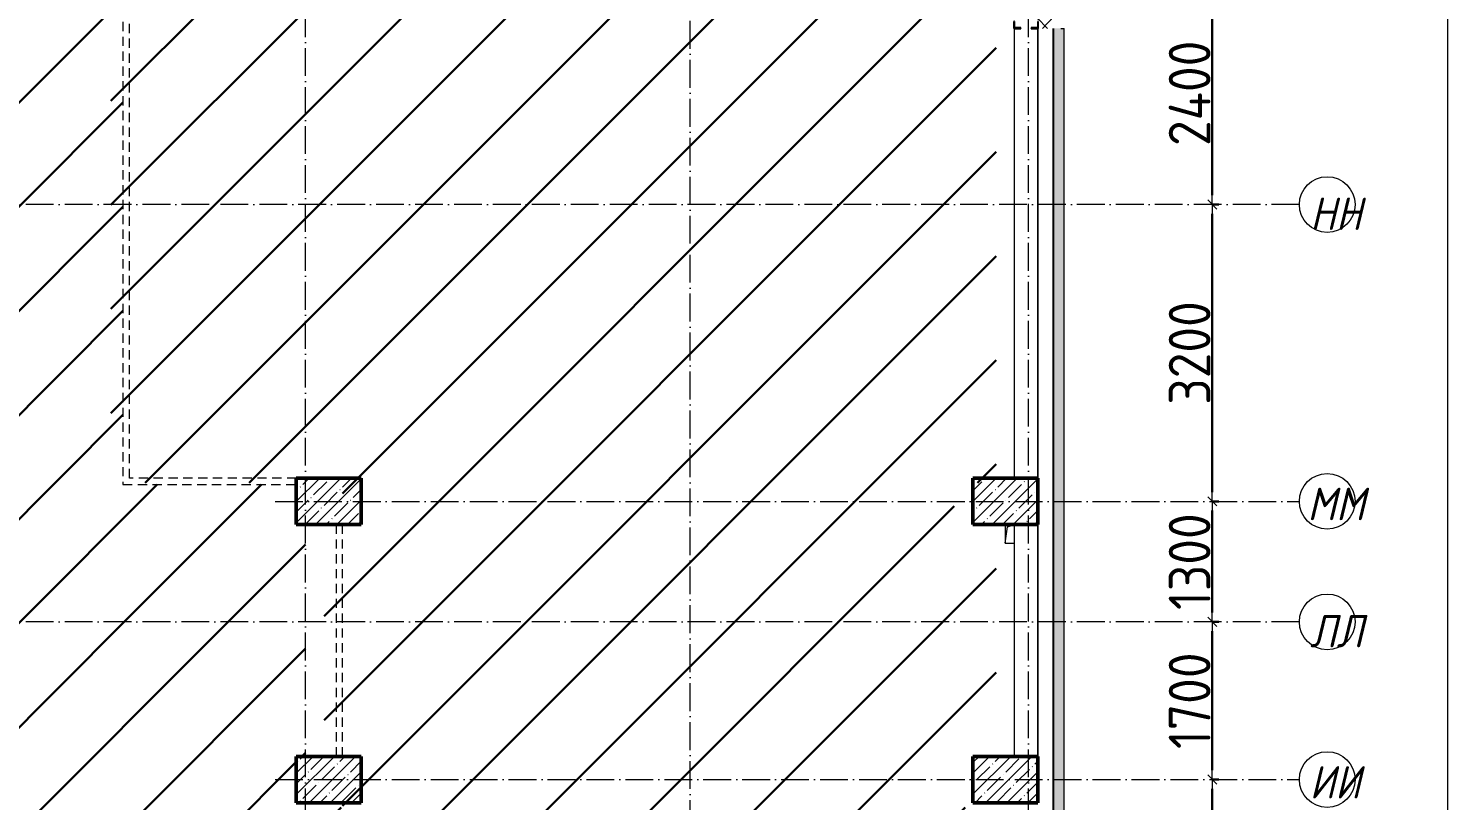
# Model space of a CAD drawing. Header units: millimetres. Extents: x 35697 to 388678, y -91946 to 171347.
# Drawn here: x 133619 to 148933, y 124868 to 133195 of the extents above; entities that cross this region are included whole.
import ezdxf

# ---------------------------------------------------------------- set-up
doc = ezdxf.new("R2010")
doc.units = ezdxf.units.MM
doc.linetypes.add('200_ШТРИХ_ш1п0_6_', pattern=[160, 100, -60])
doc.linetypes.add('50_200_ШТРИХ_1Т_ш5_п1_п1_', pattern=[700, 500, -100, 0, -100])
for name, color, linetype, lineweight in [('2.1) ПГП окна 2.8 м', 5, 'Continuous', 30), ('3.1) ЖБ окна 1.2 м', 102, 'Continuous', 30), ('A-____-____-DIMS', 7, 'Continuous', 9), ('A-DETL-____-OTLN-3', 7, '200_ШТРИХ_ш1п0_6_', 9), ('A-GENM-____-MCUT', 7, 'Continuous', 25), ('A-GENM-____-OTLN', 7, 'Continuous', 9), ('A-GENM-____-OTLN-1', 7, 'Continuous', 25), ('A-GLAZ-____-OTLN', 7, 'Continuous', 9), ('A-WALL-____-OTLN', 7, 'Continuous', 9), ('A-WALL-____-PATT-1', 7, 'Continuous', 9), ('S-COLS-____-MCUT', 7, 'Continuous', 50), ('S-COLS-____-OTLN', 7, 'Continuous', 9), ('S-GRID-____-IDEN', 7, 'Continuous', 9), ('S-GRID-____-OTLN-1', 7, '50_200_ШТРИХ_1Т_ш5_п1_п1_', 9)]:
    doc.layers.add(name, color=color, linetype=linetype, lineweight=lineweight)
doc.layers.add('A-GLAZ-____-OTLN-1', color=7, linetype='Continuous', lineweight=9, true_color=0xc0c0c0)
doc.styles.add('ISOCPEUR_I_9', font='isocpeui.ttf', dxfattribs={"width": 0.9, "height": 250})
doc.styles.add('СПДС', font='isocpeur.ttf', dxfattribs={"width": 0.9})
doc.dimstyles.new('Размера А3', dxfattribs={"dimtxt": 200, "dimasz": 100, "dimexe": 70, "dimexo": 100, "dimgap": 20, "dimtad": 1, "dimdec": 0, "dimrnd": 10, "dimzin": 0, "dimdsep": 46, "dimtxsty": 'СПДС', "dimblk": 'ARROWHEAD_6', "dimcen": 1, "dimclrd": 256, "dimclre": 256, "dimclrt": 256, "dimazin": 0, "dimtfac": 1, "dimtdec": 0, "dimtmove": 2, "dimatfit": 3, "dimfxl": 1, "dimtolj": 1, "dimtzin": 0, "dimarcsym": 0})
pattern_1 = [(45, (43259.71, 63713.66), (-70.71068, 70.71068), []), (135, (43259.71, 63713.66), (-70.71068, -70.71068), [])]

# ---------------------------------------------------------------- blocks, each defined once
blk = doc.blocks.new('BSC_Колонна _Прямоугольная - 500х700-V96-АР1_План отверстий 2 этажа в осях 1-64_Ю-ЯЯ')
at = {"layer": 'S-COLS-____-OTLN'}
h = blk.add_hatch(dxfattribs=at)
h.set_pattern_fill('FP_109', color=256, style=0, pattern_type=2)
h.set_pattern_definition([(315, (-64381.04, 93600), (114.04925, 114.04925), []), (315, (-64381.04, 93485.95), (114.04925, 114.04925), [201.613, -40.323, 3.353, -36.97])])
h.paths.add_polyline_path([(-250, 350), (-250, -350), (250, -350), (250, 350)], flags=0)
at = {"layer": 'S-COLS-____-MCUT'}
for p, q in [((250, 350), (-250, 350)), ((-250, 350), (-250, -350)), ((250, -350), (250, 350)), ((-250, -350), (250, -350))]:
    blk.add_line(p, q, dxfattribs=at)
blk = doc.blocks.new('BSC_Колонна _Прямоугольная - 500х700-V105-АР1_План отверстий 2 этажа в осях 1-64_Ю-ЯЯ')
at = {"layer": 'S-COLS-____-OTLN'}
h = blk.add_hatch(dxfattribs=at)
h.set_pattern_fill('FP_118', color=256, style=0, pattern_type=2)
h.set_pattern_definition([(315, (-64381.04, 100900), (114.04925, 114.04925), []), (315, (-64381.04, 100785.95), (114.04925, 114.04925), [201.613, -40.323, 3.353, -36.97])])
h.paths.add_polyline_path([(-250, 350), (-250, -350), (250, -350), (250, 350)], flags=0)
at = {"layer": 'S-COLS-____-MCUT'}
for p, q in [((250, 350), (-250, 350)), ((-250, 350), (-250, -350)), ((250, -350), (250, 350)), ((-250, -350), (250, -350))]:
    blk.add_line(p, q, dxfattribs=at)
blk = doc.blocks.new('BSC_Колонна _Прямоугольная - 500х700-V108-АР1_План отверстий 2 этажа в осях 1-64_Ю-ЯЯ')
at = {"layer": 'S-COLS-____-OTLN'}
h = blk.add_hatch(dxfattribs=at)
h.set_pattern_fill('FP_121', color=256, style=0, pattern_type=2)
h.set_pattern_definition([(315, (-61381.04, 93600), (114.04925, 114.04925), []), (315, (-61381.04, 93485.95), (114.04925, 114.04925), [201.613, -40.323, 3.353, -36.97])])
h.paths.add_polyline_path([(-250, 350), (-250, -350), (250, -350), (250, 350)], flags=0)
at = {"layer": 'S-COLS-____-MCUT'}
for p, q in [((250, 350), (-250, 350)), ((-250, 350), (-250, -350)), ((250, -350), (250, 350)), ((-250, -350), (250, -350))]:
    blk.add_line(p, q, dxfattribs=at)
blk = doc.blocks.new('BSC_Колонна _Прямоугольная - 500х700-V109-АР1_План отверстий 2 этажа в осях 1-64_Ю-ЯЯ')
at = {"layer": 'S-COLS-____-OTLN'}
h = blk.add_hatch(dxfattribs=at)
h.set_pattern_fill('FP_122', color=256, style=0, pattern_type=2)
h.set_pattern_definition([(315, (-61381.04, 100900), (114.04925, 114.04925), []), (315, (-61381.04, 100785.95), (114.04925, 114.04925), [201.613, -40.323, 3.353, -36.97])])
h.paths.add_polyline_path([(-250, 350), (-250, -350), (250, -350), (250, 350)], flags=0)
at = {"layer": 'S-COLS-____-MCUT'}
for p, q in [((250, 350), (-250, 350)), ((-250, 350), (-250, -350)), ((250, -350), (250, 350)), ((-250, -350), (250, -350))]:
    blk.add_line(p, q, dxfattribs=at)
blk = doc.blocks.new('Фахверк_СКБ_Уголок - 250_2700-27497298-АР1_План отверстий 2 этажа в осях 1-64_Ю-ЯЯ')
at = {"layer": 'A-GENM-____-MCUT'}
for p, q in [((200, 181), (125, 181)), ((125, 181), (125, 106)), ((131, 106), (131, 175)), ((131, 175), (200, 175)), ((200, 175), (200, 181)), ((125, 106), (131, 106)), ((131, -6), (125, -6)), ((125, -6), (125, -81)), ((125, -81), (200, -81)), ((131, -75), (131, -6)), ((200, -75), (131, -75)), ((200, -81), (200, -75))]:
    blk.add_line(p, q, dxfattribs=at)
blk = doc.blocks.new('AR_Отверстие прямоугольное _в плите_ - AR_Отверстие прямоугольное _в плите_-V168-АР1_План отверстий 2 этажа в осях 1-64_Ю-ЯЯ')
at = {"layer": 'A-GENM-____-OTLN'}
for p, q in [((-50, 100), (-50, -100)), ((-50, -100), (-25, 75)), ((-25, 75), (50, 100)), ((-50, -100), (50, -100))]:
    blk.add_line(p, q, dxfattribs=at)
blk = doc.blocks.new('Отлив_СКБ - Отлив витража_120_НВФ-31884153-АР1_План отверстий 2 этажа в осях 1-64_Ю-ЯЯ')
at = {"layer": 'A-GLAZ-____-OTLN-1'}
for points in [[(0, 0), (0, -2), (13700, -2), (13700, 0), (4672, 0)], [(0, -83), (0, -120), (13700, -120), (13700, -2), (0, -2), (0, -63)]]:
    blk.add_hatch(color=256, dxfattribs=at).paths.add_polyline_path(points, flags=0)
at = {"layer": 'A-GLAZ-____-OTLN'}
for p, q in [((0, 0), (13700, 0)), ((13700, -2), (0, -2)), ((0, -120), (0, -83)), ((0, -120), (13700, -120)), ((13700, -83), (13700, -120))]:
    blk.add_line(p, q, dxfattribs=at)
blk = doc.blocks.new('Ось сетки - Круг_Ø6_00__ISO-2_5_0_9K_-25732049-АР1_План отверстий 2 этажа в осях 1-64_Ю-ЯЯ')
at = {"layer": 'S-GRID-____-IDEN'}
blk.add_circle((0, 0), 3, dxfattribs=at)
blk = doc.blocks.new('ARROWHEAD_6')
at = {"color": 0, "linetype": 'Continuous'}
for p, q in [((0, 0), (-1, 0)), ((-0.5, -0.5), (0.5, 0.5))]:
    blk.add_line(p, q, dxfattribs=at)
blk = doc.blocks.new('*D2019')
at = {"layer": 'A-____-____-DIMS', "lineweight": -2, "transparency": 16777216}
for p, q in [((87537, 520397), (87613, 520397)), ((87543, 514397), (87543, 520297)), ((87537, 514297), (87613, 514297))]:
    blk.add_line(p, q, dxfattribs=at)
at = {"layer": 'Defpoints', "color": 0, "transparency": 16777216}
for p in [(87437, 520397), (87543, 520397), (87437, 514297)]:
    blk.add_point(p, dxfattribs=at)
at = {"layer": 'A-____-____-DIMS', "lineweight": -2, "transparency": 16777216, "xscale": 100, "yscale": 100, "zscale": 100}
for p, rotation in [((87543, 520397), 90), ((87543, 514297), 270)]:
    blk.add_blockref('ARROWHEAD_6', p, dxfattribs=dict(at, rotation=rotation))
at = {"layer": 'A-____-____-DIMS', "transparency": 16777216, "insert": (87298, 517347), "char_height": 450, "width": 2.3, "attachment_point": 5, "rotation": 90, "style": 'СПДС'}
blk.add_mtext('\\A1;6100', dxfattribs=at)
blk = doc.blocks.new('*D2020')
at = {"layer": 'A-____-____-DIMS', "lineweight": -2, "transparency": 16777216}
for p, q in [((87537, 522097), (87613, 522097)), ((87543, 520497), (87543, 521997)), ((87537, 520397), (87613, 520397))]:
    blk.add_line(p, q, dxfattribs=at)
at = {"layer": 'Defpoints', "color": 0, "transparency": 16777216}
for p in [(87437, 522097), (87543, 522097), (87437, 520397)]:
    blk.add_point(p, dxfattribs=at)
at = {"layer": 'A-____-____-DIMS', "lineweight": -2, "transparency": 16777216, "xscale": 100, "yscale": 100, "zscale": 100}
for p, rotation in [((87543, 522097), 90), ((87543, 520397), 270)]:
    blk.add_blockref('ARROWHEAD_6', p, dxfattribs=dict(at, rotation=rotation))
at = {"layer": 'A-____-____-DIMS', "transparency": 16777216, "insert": (87298, 521247), "char_height": 450, "width": 2.3, "attachment_point": 5, "rotation": 90, "style": 'СПДС'}
blk.add_mtext('\\A1;1700', dxfattribs=at)
blk = doc.blocks.new('*D2021')
at = {"layer": 'A-____-____-DIMS', "lineweight": -2, "transparency": 16777216}
for p, q in [((87537, 523397), (87613, 523397)), ((87543, 522197), (87543, 523297)), ((87537, 522097), (87613, 522097))]:
    blk.add_line(p, q, dxfattribs=at)
at = {"layer": 'Defpoints', "color": 0, "transparency": 16777216}
for p in [(87437, 523397), (87543, 523397), (87437, 522097)]:
    blk.add_point(p, dxfattribs=at)
at = {"layer": 'A-____-____-DIMS', "lineweight": -2, "transparency": 16777216, "xscale": 100, "yscale": 100, "zscale": 100}
for p, rotation in [((87543, 523397), 90), ((87543, 522097), 270)]:
    blk.add_blockref('ARROWHEAD_6', p, dxfattribs=dict(at, rotation=rotation))
at = {"layer": 'A-____-____-DIMS', "transparency": 16777216, "insert": (87298, 522747), "char_height": 450, "width": 2.3, "attachment_point": 5, "rotation": 90, "style": 'СПДС'}
blk.add_mtext('\\A1;1300', dxfattribs=at)
blk = doc.blocks.new('*D2022')
at = {"layer": 'A-____-____-DIMS', "lineweight": -2, "transparency": 16777216}
for p, q in [((87537, 526597), (87613, 526597)), ((87543, 523497), (87543, 526497)), ((87537, 523397), (87613, 523397))]:
    blk.add_line(p, q, dxfattribs=at)
at = {"layer": 'Defpoints', "color": 0, "transparency": 16777216}
for p in [(87437, 526597), (87543, 526597), (87437, 523397)]:
    blk.add_point(p, dxfattribs=at)
at = {"layer": 'A-____-____-DIMS', "lineweight": -2, "transparency": 16777216, "xscale": 100, "yscale": 100, "zscale": 100}
for p, rotation in [((87543, 526597), 90), ((87543, 523397), 270)]:
    blk.add_blockref('ARROWHEAD_6', p, dxfattribs=dict(at, rotation=rotation))
at = {"layer": 'A-____-____-DIMS', "transparency": 16777216, "insert": (87298, 524997), "char_height": 450, "width": 2.49, "attachment_point": 5, "rotation": 90, "style": 'СПДС'}
blk.add_mtext('\\A1;3200', dxfattribs=at)
blk = doc.blocks.new('*D2023')
at = {"layer": 'A-____-____-DIMS', "lineweight": -2, "transparency": 16777216}
for p, q in [((87537, 528997), (87613, 528997)), ((87543, 526697), (87543, 528897)), ((87537, 526597), (87613, 526597))]:
    blk.add_line(p, q, dxfattribs=at)
at = {"layer": 'Defpoints', "color": 0, "transparency": 16777216}
for p in [(87437, 528997), (87543, 528997), (87437, 526597)]:
    blk.add_point(p, dxfattribs=at)
at = {"layer": 'A-____-____-DIMS', "lineweight": -2, "transparency": 16777216, "xscale": 100, "yscale": 100, "zscale": 100}
for p, rotation in [((87543, 528997), 90), ((87543, 526597), 270)]:
    blk.add_blockref('ARROWHEAD_6', p, dxfattribs=dict(at, rotation=rotation))
at = {"layer": 'A-____-____-DIMS', "transparency": 16777216, "insert": (87298, 527797), "char_height": 450, "width": 2.56, "attachment_point": 5, "rotation": 90, "style": 'СПДС'}
blk.add_mtext('\\A1;2400', dxfattribs=at)
blk = doc.blocks.new('2этаж')
at = {"layer": 'S-GRID-____-OTLN-1', "color": 251, "ltscale": 0.6, "true_color": 0x636466}
for p, q in [((77758.3, 498997), (77758.3, 549908.8)), ((81908.3, 508532.6), (81908.3, 549908.8)), ((85558.3, 498997), (85558.3, 549908.8)), ((88482.7, 526597), (-20260.4, 526597)), ((77429.6, 523397), (88482.7, 523397)), ((88482.7, 522097), (-20260.4, 522097)), ((77429.6, 520397), (88482.7, 520397))]:
    blk.add_line(p, q, dxfattribs=at)
at = {"layer": 'S-GRID-____-IDEN', "xscale": 99.99999999999993, "yscale": 99.99999999999993, "zscale": 99.99999999999993}
for p, rotation in [((88782.7, 526597), 89.9999999999998), ((88782.7, 523397), 269.9999999999995), ((88782.7, 522097), 89.9999999999998), ((88782.7, 520397), 269.9999999999995)]:
    blk.add_blockref('Ось сетки - Круг_Ø6_00__ISO-2_5_0_9K_-25732049-АР1_План отверстий 2 этажа в осях 1-64_Ю-ЯЯ', p, dxfattribs=dict(at, rotation=rotation))
at = {"layer": 'S-GRID-____-IDEN', "char_height": 350, "attachment_point": 1, "style": 'ISOCPEUR_I_9'}
for s, insert, width in [('НН', (88597.7, 526673.1), 447.342), ('ММ', (88568.7, 523543.6), 505.063), ('ЛЛ', (88597.7, 522173.1), 447.342), ('ИИ', (88592.5, 520543.6), 447.342)]:
    blk.add_mtext(s, dxfattribs=dict(at, insert=insert, width=width))
at = {"layer": 'A-____-____-DIMS'}
for base, p1, p2, picture, middle in [((87542.6, 528997), (87436.5, 526597), (87436.5, 528997), '*D2023', (87297.6, 527797)), ((87542.6, 526597), (87436.5, 523397), (87436.5, 526597), '*D2022', (87297.6, 524997)), ((87542.6, 523397), (87436.5, 522097), (87436.5, 523397), '*D2021', (87297.6, 522747)), ((87542.6, 522097), (87436.5, 520397), (87436.5, 522097), '*D2020', (87297.6, 521247)), ((87542.6, 520397), (87436.5, 514297), (87436.5, 520397), '*D2019', (87297.6, 517347))]:
    dim = blk.add_linear_dim(base=base, p1=p1, p2=p2, angle=90, dimstyle='Размера А3', override={"dimtxt": 450}, dxfattribs=at)
    dim.commit()
    dim.dimension.update_dxf_attribs({"geometry": picture, "text_midpoint": middle})

msp = doc.modelspace()

# ---------------------------------------------------------------- hatches: boundary and pattern name
at = {"layer": '2.1) ПГП окна 2.8 м'}
h = msp.add_hatch(dxfattribs=at)
h.set_pattern_fill('ANSI31', color=5, scale=250)
h.set_pattern_definition([(45, (-200, -50), (-561.266, 561.266), [])])
h.paths.add_polyline_path([(144060, 133145), (144054, 133145), (144054, 133220), (144056, 133345), (143960, 133345), (143960, 133545), (143610, 133545), (143610, 134045), (143960, 134045), (143960, 134245), (144060, 134245), (144060, 134320), (144054, 134320), (144054, 134395), (144060, 136195), (144054, 136195), (144054, 136270), (144060, 136895), (143610, 136895), (143610, 137395), (144060, 137395), (144060, 139195), (144054, 139195), (144054, 139270), (144056, 139595), (143960, 139595), (143960, 139795), (144060, 139795), (144060, 140320), (144054, 140320), (144054, 140395), (144060, 142195), (144054, 142195), (144054, 142270), (144057, 142545), (143960, 142545), (143960, 142745), (143610, 142745), (143610, 143245), (143960, 143245), (143960, 143445), (144060, 143445), (144060, 145195), (143810, 145195), (143810, 145445), (142060, 145445), (142060, 144495), (141960, 144495), (140660, 144495), (140160, 144495), (138860, 144495), (136810, 144495), (136810, 143245), (137010, 143245), (137010, 142745), (136810, 142745), (136810, 137395), (137010, 137395), (137010, 136895), (136310, 136895), (136310, 136610), (136310, 136310), (136310, 136010), (136310, 135710), (136310, 135410), (136310, 135110), (136310, 134929), (135523, 134563), (135476, 134368), (135344, 134651), (135296, 134457), (134510, 134090), (134510, 128295), (136310, 128295), (137010, 128295), (137010, 127795), (136810, 127795), (136810, 125295), (137010, 125295), (137010, 124795), (136810, 124795), (136810, 119345), (137010, 119345), (137010, 119095), (140410, 119095), (143810, 119095), (143810, 119345), (144054, 119345), (144054, 119445), (144059, 124595), (143960, 124595), (143960, 124795), (143610, 124795), (143610, 125295), (144060, 125295), (144060, 127595), (143960, 127595), (143960, 127795), (143610, 127795), (143610, 128295), (144060, 128295)])
h.paths.add_polyline_path([(137010, 133545), (136310, 133545), (134610, 133545), (134610, 134045), (136310, 134045), (137010, 134045)], flags=16)
h = msp.add_hatch(dxfattribs=at)
h.set_pattern_fill('ANSI31', color=5, scale=250)
h.paths.add_polyline_path([(134640, 133695), (132510, 133695), (132510, 133595), (132360, 133595), (132360, 131295), (134640, 131295)])
h = msp.add_hatch(dxfattribs=at)
h.set_pattern_fill('ANSI31', color=5, scale=250)
h.paths.add_polyline_path([(134640, 131295), (132510, 131295), (132510, 130795), (132510, 130295), (132360, 130295), (132360, 127995), (132510, 127995), (132510, 127095), (132510, 126795), (136610, 126795), (136610, 127845), (136510, 127845), (136510, 128275), (134640, 128275)])
h = msp.add_hatch(dxfattribs=at)
h.set_pattern_fill('ANSI31', color=5, scale=250)
h.paths.add_polyline_path([(136510, 125345), (136610, 125345), (136610, 126795), (132510, 126795), (132510, 126595), (132510, 123595), (132510, 123095), (132510, 121070), (132516, 121070), (132516, 120995), (132510, 120965), (132510, 120995), (132470, 120995), (132470, 120990), (132360, 120990), (132360, 119800), (132510, 119800), (132510, 119795), (132516, 119795), (132516, 119720), (132510, 119395), (132510, 119095), (136510, 119095), (136510, 119395), (136610, 119395), (136610, 124845), (136510, 124845)])
at = {"layer": 'A-WALL-____-PATT-1'}
h = msp.add_hatch(dxfattribs=at)
h.set_pattern_fill('FP_1', color=256, style=0, pattern_type=2)
h.set_pattern_definition(pattern_1)
h.paths.add_polyline_path([(144660, 110530), (144660, 110795), (144610, 110795), (144610, 110530)], flags=0)
h.paths.add_polyline_path([(144610, 111795), (144660, 111795), (144660, 119495), (144610, 119495), (144610, 114481)], flags=0)
h.paths.add_polyline_path([(144610, 133195), (144660, 133195), (144660, 134445), (144610, 134445), (144610, 133854)], flags=0)
h.paths.add_polyline_path([(144610, 136245), (144660, 136245), (144660, 137445), (144610, 137445), (144610, 137082)], flags=0)
h.paths.add_polyline_path([(144660, 139245), (144660, 140445), (144610, 140445), (144610, 139245)], flags=0)
h.paths.add_polyline_path([(144660, 142245), (144660, 143445), (144610, 143445), (144610, 142245)], flags=0)
h.paths.add_polyline_path([(144660, 145245), (144660, 149495), (144610, 149495), (144610, 145245)], flags=0)
h = msp.add_hatch(dxfattribs=at)
h.set_pattern_fill('FP_1', color=256, style=0, pattern_type=2)
h.set_pattern_definition(pattern_1)
h.paths.add_polyline_path([(144510, 110530), (144610, 110530), (144610, 110795), (144510, 110795)], flags=0)
h.paths.add_polyline_path([(144610, 111795), (144610, 119495), (144516, 119495), (144516, 119420), (144510, 119420), (144510, 111795)], flags=0)
h.paths.add_polyline_path([(144610, 133195), (144610, 134445), (144516, 134445), (144516, 134370), (144510, 134370), (144510, 133270), (144516, 133270), (144516, 133195)], flags=0)
h.paths.add_polyline_path([(144516, 136245), (144610, 136245), (144610, 137445), (144510, 137445), (144510, 136320), (144516, 136320), (144516, 136251)], flags=0)
h.paths.add_polyline_path([(144516, 139245), (144610, 139245), (144610, 140445), (144516, 140445), (144516, 140370), (144510, 140370), (144510, 139320), (144516, 139320), (144516, 139251)], flags=0)
h.paths.add_polyline_path([(144516, 142245), (144610, 142245), (144610, 143445), (144516, 143445), (144516, 143370), (144510, 143370), (144510, 142320), (144516, 142320), (144516, 142251)], flags=0)
h.paths.add_polyline_path([(144610, 145245), (144610, 149395), (144510, 149395), (144510, 145245)], flags=0)

# ---------------------------------------------------------------- linework, layer by layer
at = {"color": 1, "lineweight": 0}
msp.add_lwpolyline([(35697, 156516), (148933, 156516), (148933, 57688), (35697, 57688)], close=True, dxfattribs=at)
at = {"layer": 'A-DETL-____-OTLN-3'}
for p, q in [((134640, 138865), (134640, 128275)), ((134710, 128345), (134710, 134140)), ((136510, 128345), (134710, 128345)), ((134640, 128275), (136510, 128275)), ((136940, 127845), (136940, 125345)), ((137010, 125345), (137010, 127845))]:
    msp.add_line(p, q, dxfattribs=at)
at = {"layer": 'A-WALL-____-OTLN'}
for p, q in [((144260, 128345), (144260, 133195)), ((144510, 128345), (144510, 133195)), ((144510, 133195), (144510, 128345)), ((144260, 125345), (144260, 127845)), ((144510, 125345), (144510, 127845)), ((144510, 127845), (144510, 125345))]:
    msp.add_line(p, q, dxfattribs=at)

# ---------------------------------------------------------------- block references
at = {"layer": '3.1) ЖБ окна 1.2 м'}
msp.add_blockref('2этаж', (58851, -395302), dxfattribs=at)
at = {"layer": 'A-GENM-____-OTLN'}
msp.add_blockref('AR_Отверстие прямоугольное _в плите_ - AR_Отверстие прямоугольное _в плите_-V168-АР1_План отверстий 2 этажа в осях 1-64_Ю-ЯЯ', (144210, 127745), dxfattribs=at)
at = {"layer": 'A-GENM-____-OTLN-1', "rotation": 89.99999999999993}
msp.add_blockref('Фахверк_СКБ_Уголок - 250_2700-27497298-АР1_План отверстий 2 этажа в осях 1-64_Ю-ЯЯ', (144435, 133070), dxfattribs=at)
at = {"layer": 'A-GLAZ-____-OTLN', "rotation": 90}
msp.add_blockref('Отлив_СКБ - Отлив витража_120_НВФ-31884153-АР1_План отверстий 2 этажа в осях 1-64_Ю-ЯЯ', (144677, 119495), dxfattribs=at)
at = {"layer": 'S-COLS-____-OTLN', "rotation": 89.9999999999999}
for name, p in [('BSC_Колонна _Прямоугольная - 500х700-V96-АР1_План отверстий 2 этажа в осях 1-64_Ю-ЯЯ', (136860, 128095)), ('BSC_Колонна _Прямоугольная - 500х700-V105-АР1_План отверстий 2 этажа в осях 1-64_Ю-ЯЯ', (144160, 128095)), ('BSC_Колонна _Прямоугольная - 500х700-V108-АР1_План отверстий 2 этажа в осях 1-64_Ю-ЯЯ', (136860, 125095)), ('BSC_Колонна _Прямоугольная - 500х700-V109-АР1_План отверстий 2 этажа в осях 1-64_Ю-ЯЯ', (144160, 125095))]:
    msp.add_blockref(name, p, dxfattribs=at)

doc.saveas('drawing.dxf')
